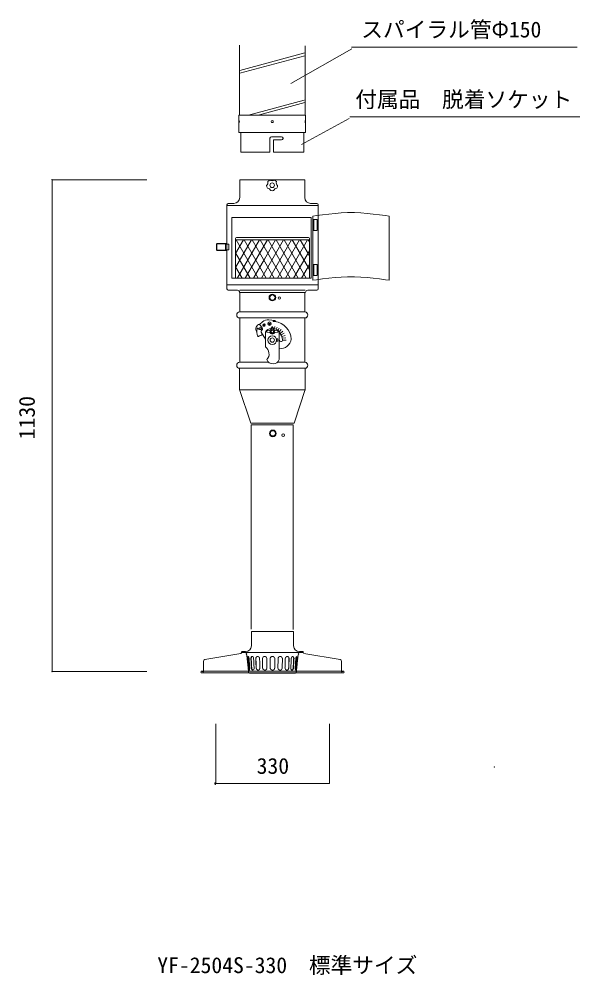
# Model space of a CAD drawing. Units: millimetres, scale not verified. Extents: x -3462 to 3629, y -4334 to 2275.
# Drawn here: x -3462 to 415, y -4334 to 2275 of the extents above; entities that cross this region are included whole.
import ezdxf
from ezdxf.enums import TextEntityAlignment as Align

# ---------------------------------------------------------------- set-up
doc = ezdxf.new("R2010")
doc.units = ezdxf.units.MM
doc.header["$LTSCALE"] = 3
doc.header["$PDMODE"] = 32
doc.header["$PDSIZE"] = 1.5
doc.linetypes.add('DASHED1', pattern=[1.8, 1.2, -0.6])
doc.linetypes.add('LONG_DASHED1', pattern=[7, 6, -1])
doc.layers.add('1-1_NOTE', color=7, linetype='Continuous', lineweight=9)
doc.styles.add('ＭＳ ゴシック', font='')
doc.styles.get('ＭＳ ゴシック').set_extended_font_data('MS Gothic')

msp = doc.modelspace()

# ---------------------------------------------------------------- linework, layer by layer
at = {"layer": '1-1_NOTE'}
for p, q in [((-1937.714, 1614.893), (-1937.714, 2094.893)), ((-1582.881, 1830.348), (-1162.881, 2070.348)), ((-1485.529, 1610.378), (-1485.529, 2090.378)), ((-1163.895, 2081.74), (396.105, 2081.74)), ((-1486.895, 2040.517), (-1936.895, 1920.517)), ((-1486.895, 2020.202), (-1936.895, 1900.202)), ((-1490.657, 1714.356), (-1876.318, 1611.513)), ((-1487.02, 1697.052), (-1801.244, 1613.259)), ((-1943.246, 1611.301), (-1481.246, 1611.301)), ((-1943.246, 1494.301), (-1943.246, 1611.301)), ((-1510.276, 1407.914), (-1180.276, 1587.914)), ((-1481.246, 1611.301), (-1481.246, 1494.301)), ((-1175.087, 1598.362), (414.913, 1598.362)), ((-1943.246, 1586.003), (-1943.246, 1551.839)), ((-1934.246, 1491.301), (-1940.246, 1491.301)), ((-1937.246, 1491.301), (-1487.246, 1491.301)), ((-1929.841, 1490.69), (-1929.841, 1354.19)), ((-1718.044, 1460.453), (-1647.609, 1460.453)), ((-1494.236, 1491.037), (-1494.236, 1354.19)), ((-1490.246, 1491.301), (-1484.246, 1491.301)), ((-1728.044, 1359.19), (-1728.044, 1450.453)), ((-1647.609, 1439.453), (-1704.044, 1439.453)), ((-1704.044, 1359.19), (-1704.044, 1439.453)), ((-1637.609, 1449.453), (-1637.609, 1450.453)), ((-1733.044, 1354.19), (-1929.841, 1354.19)), ((-1699.044, 1354.19), (-1494.236, 1354.19)), ((-3234.279, 1163.714), (-3234.279, -2236.506)), ((-1937.384, 1040.494), (-1937.384, 1163.714)), ((-1937.384, 1163.714), (-1486.778, 1163.714)), ((-1723.468, 1159.494), (-1702.673, 1159.494)), ((-1486.778, 1040.494), (-1486.778, 1163.714)), ((-1486.778, 1135.494), (-1486.778, 1036.499)), ((-2025.278, 409.494), (-2025.278, 991.494)), ((-1977.384, 1000.494), (-2016.278, 1000.494)), ((-1446.778, 1000.494), (-1404.278, 1000.494)), ((-1395.278, 921.645), (-1395.278, 991.494)), ((-2025.315, 986.185), (-1395.315, 986.185)), ((-1443.433, 903.956), (-1991.146, 903.956)), ((-1991.146, 903.956), (-1991.146, 483.956)), ((-1443.433, 903.956), (-1443.433, 483.956)), ((-1431.322, 912.834), (-1431.322, 468.834)), ((-1430.683, 814.153), (-1430.683, 889.153)), ((-1430.683, 874.153), (-1424.683, 874.153)), ((-903.322, 912.834), (-903.322, 468.834)), ((-1424.683, 829.153), (-1430.683, 829.153)), ((-1965.717, 758.092), (-1965.717, 483.956)), ((-1965.717, 749.092), (-1455.717, 749.092)), ((-1855.523, 749.092), (-1965.717, 558.231)), ((-1910.949, 749.092), (-1965.717, 654.231)), ((-1961.585, 747.769), (-1808.585, 483.769)), ((-1959.717, 764.092), (-1461.717, 764.092)), ((-1800.361, 749.143), (-1953.361, 485.143)), ((-1905.4, 748.284), (-1755.4, 484.284)), ((-1745.607, 747.769), (-1898.607, 483.769)), ((-1782.906, 629.536), (-1851.932, 749.092)), ((-1744.672, 749.092), (-1806.518, 641.971)), ((-1643.43, 483.956), (-1796.506, 749.092)), ((-1633.821, 749.092), (-1786.897, 483.956)), ((-1689.246, 749.092), (-1766.176, 615.845)), ((-1588.005, 483.956), (-1741.081, 749.092)), ((-1578.395, 749.092), (-1731.471, 483.956)), ((-1532.579, 483.956), (-1685.655, 749.092)), ((-1522.97, 749.092), (-1676.046, 483.956)), ((-1477.153, 483.956), (-1630.229, 749.092)), ((-1467.544, 749.092), (-1620.62, 483.956)), ((-1455.717, 542.828), (-1574.804, 749.092)), ((-1455.717, 638.828), (-1519.378, 749.092)), ((-1455.717, 734.828), (-1463.952, 749.092)), ((-1455.717, 758.092), (-1455.717, 483.956)), ((-2097.182, 680.088), (-2097.182, 718.488)), ((-2094.782, 680.088), (-2094.782, 718.488)), ((-2092.382, 723.288), (-2029.982, 723.288)), ((-2092.382, 720.888), (-2029.982, 720.888)), ((-2092.382, 677.688), (-2029.982, 677.688)), ((-2092.382, 675.288), (-2029.982, 675.288)), ((-2035.878, 719.806), (-2035.878, 679.006)), ((-2011.878, 719.806), (-2035.878, 719.806)), ((-2035.878, 679.006), (-2011.878, 679.006)), ((-2011.878, 719.806), (-2011.878, 679.006)), ((-1455.717, 673.577), (-1565.194, 483.956)), ((-1865.133, 483.956), (-1965.717, 658.173)), ((-1766.176, 615.845), (-1842.323, 483.956)), ((-1806.518, 641.971), (-1819.101, 620.177)), ((-1698.856, 483.956), (-1782.906, 629.536)), ((-1920.558, 483.956), (-1965.717, 562.173)), ((-1455.717, 577.577), (-1509.769, 483.956)), ((-1430.788, 502.691), (-1430.788, 577.691)), ((-1430.788, 562.691), (-1424.788, 562.691)), ((-1991.146, 483.956), (-1443.433, 483.956)), ((-1424.788, 517.691), (-1430.788, 517.691)), ((-1395.278, 409.494), (-1395.278, 477.645)), ((-1395.278, 436.494), (-2025.278, 436.494)), ((-1953.278, 400.494), (-2016.278, 400.494)), ((-1485.278, 400.494), (-1935.278, 400.494)), ((-1467.278, 400.494), (-1404.278, 400.494)), ((-1936.778, 250.494), (-1936.778, 385.494)), ((-1483.778, 385.494), (-1933.778, 385.494)), ((-1486.778, 250.494), (-1486.778, 385.494)), ((-1483.778, 250.494), (-1939.778, 250.494)), ((-1486.778, 208.494), (-1936.778, 208.494)), ((-1936.778, -97.506), (-1936.778, 208.494)), ((-1486.778, -97.506), (-1486.778, 208.494)), ((-1809.047, 136.493), (-1804.844, 131.634)), ((-1780.678, 181.049), (-1800.8, 163.645)), ((-1800.8, 163.645), (-1794.532, 156.399)), ((-1794.532, 156.399), (-1781.082, 140.849)), ((-1735.25, 170.497), (-1735.371, 167.5)), ((-1735.371, 167.5), (-1732.373, 167.379)), ((-1735.25, 170.497), (-1732.252, 170.376)), ((-1734.886, 195.312), (-1693.501, 190.774)), ((-1732.373, 167.379), (-1732.494, 164.381)), ((-1732.494, 164.381), (-1729.496, 164.261)), ((-1732.132, 173.374), (-1732.252, 170.376)), ((-1732.132, 173.374), (-1729.134, 173.253)), ((-1729.376, 167.258), (-1729.496, 164.261)), ((-1729.376, 167.258), (-1726.378, 167.138)), ((-1729.134, 173.253), (-1729.255, 170.256)), ((-1729.255, 170.256), (-1726.257, 170.135)), ((-1726.257, 170.135), (-1726.378, 167.138)), ((-1711.778, 143.994), (-1711.778, 150.815)), ((-1690.656, 184.958), (-1704.778, 184.316)), ((-1697.553, 136.163), (-1695.225, 149.367)), ((-1693.501, 190.774), (-1693.826, 187.817)), ((-1690.793, 187.955), (-1690.656, 184.958)), ((-1684.353, 130.843), (-1679.176, 145.066)), ((-1673.074, 122.53), (-1664.117, 138.044)), ((-1787.884, 111.052), (-1759.34, 62.133)), ((-1780.768, 129.459), (-1787.233, 121.09)), ((-1759.778, 110.994), (-1759.778, 8.994)), ((-1749.259, 119.831), (-1726.778, 122.831)), ((-1674.296, 119.831), (-1696.778, 122.831)), ((-1664.386, 111.973), (-1650.506, 128.514)), ((-1663.778, 110.994), (-1663.778, -79.506)), ((-1657.787, 100.797), (-1638.758, 116.765)), ((-1650.741, 90.733), (-1629.227, 103.154)), ((-1645.549, 79.599), (-1622.205, 88.095)), ((-1642.369, 67.732), (-1617.905, 72.046)), ((-1682.934, 63.744), (-1674.278, 63.744)), ((-1682.934, 47.244), (-1674.278, 47.244)), ((-1674.278, 63.744), (-1674.278, 47.244)), ((-1641.298, 55.494), (-1616.457, 55.494)), ((-1737.051, -97.506), (-1939.778, -97.506)), ((-1483.778, -97.506), (-1675.682, -97.506)), ((-1749.278, -139.506), (-1942.778, -139.506)), ((-1938.278, -139.506), (-1938.278, -259.506)), ((-1938.248, -286.761), (-1938.248, -140.576)), ((-1486.778, -139.506), (-1749.278, -139.506)), ((-1483.471, -286.749), (-1483.471, -138.793)), ((-1862.86, -512.925), (-1938.248, -286.761)), ((-1934.185, -288.453), (-1482.752, -288.453)), ((-1557.932, -512.89), (-1483.471, -286.749)), ((-1567.431, -519.763), (-1853.373, -519.763)), ((-1857.483, -1944.418), (-1857.483, -530.538)), ((-1856.395, -2058.237), (-1856.395, -1959.099)), ((-1856.132, -1958.672), (-1565.132, -1958.672)), ((-1564.484, -2058.187), (-1564.484, -1959.013)), ((-2177.855, -2154.11), (-1928.602, -2110.837)), ((-1896.395, -2098.237), (-1920.802, -2098.237)), ((-1524.484, -2098.187), (-1501.082, -2098.187)), ((-1243.749, -2154.11), (-1493.002, -2110.837)), ((-2187.802, -2165.933), (-2187.802, -2236.837)), ((-1233.802, -2165.933), (-1233.802, -2236.837)), ((-1221.802, -2233.837), (-2199.802, -2233.837)), ((-2193.802, -2245.837), (-2199.802, -2245.837)), ((-1221.802, -2245.837), (-2199.802, -2245.837)), ((-1227.802, -2245.837), (-1221.802, -2245.837)), ((-2103.277, -3009.8), (-1317.277, -3009.8))]:
    msp.add_line(p, q, dxfattribs=at)
at = {"layer": '1-1_NOTE', "color": 4}
for p, q in [((-3234.279, 1163.714), (-2579.136, 1163.714)), ((-3234.279, -2236.506), (-2579.136, -2236.506)), ((-2103.277, -3009.8), (-2103.277, -2598.431)), ((-1317.277, -3009.8), (-1317.277, -2598.431))]:
    msp.add_line(p, q, dxfattribs=at)
at = {"layer": '1-1_NOTE', "linetype": 'DASHED1'}
for p, q in [((-1424.683, 889.153), (-1424.683, 814.153)), ((-1395.278, 477.645), (-1395.278, 921.645)), ((-1400.683, 814.153), (-1430.683, 814.153)), ((-1430.788, 577.691), (-1400.788, 577.691)), ((-1424.788, 577.691), (-1424.788, 502.691)), ((-1400.788, 577.691), (-1400.788, 502.691)), ((-1400.788, 502.691), (-1430.788, 502.691)), ((-1920.802, -2104.237), (-1920.802, -2098.237)), ((-1884.802, -2104.237), (-1920.802, -2104.237)), ((-1890.275, -2108.95), (-1884.802, -2104.237)), ((-1884.802, -2104.237), (-1536.802, -2104.237)), ((-1531.329, -2108.95), (-1536.802, -2104.237)), ((-1536.802, -2104.237), (-1500.802, -2104.237)), ((-1500.802, -2098.237), (-1500.802, -2104.237)), ((-1891.352, -2116.824), (-1888.294, -2121.411)), ((-1888.336, -2121.415), (-1875.802, -2239.237)), ((-1877.543, -2210.999), (-1881.928, -2148.151)), ((-1874.393, -2210.999), (-1878.778, -2148.151)), ((-1867.885, -2210.323), (-1872.271, -2147.476)), ((-1856.335, -2211.136), (-1859.622, -2148.221)), ((-1854.13, -2211.136), (-1857.417, -2148.221)), ((-1837.853, -2210.167), (-1841.141, -2147.253)), ((-1823.859, -2211.163), (-1826.049, -2148.201)), ((-1822.914, -2210.848), (-1825.104, -2147.886)), ((-1797.45, -2209.959), (-1799.639, -2146.997)), ((-1778.56, -2210.994), (-1779.65, -2148.003)), ((-1749.72, -2147.481), (-1748.63, -2210.472)), ((-1726.552, -2147.738), (-1726.552, -2210.738)), ((-1695.052, -2147.738), (-1695.052, -2210.738)), ((-1671.883, -2147.481), (-1672.974, -2210.472)), ((-1643.043, -2210.994), (-1641.953, -2148.003)), ((-1624.153, -2209.959), (-1621.964, -2146.997)), ((-1598.689, -2210.848), (-1596.5, -2147.886)), ((-1597.744, -2211.163), (-1595.555, -2148.201)), ((-1583.751, -2210.167), (-1580.463, -2147.253)), ((-1567.473, -2211.136), (-1564.186, -2148.221)), ((-1565.268, -2211.136), (-1561.981, -2148.221)), ((-1553.718, -2210.323), (-1549.333, -2147.476)), ((-1547.21, -2210.999), (-1542.825, -2148.151)), ((-1533.259, -2121.334), (-1545.802, -2239.237)), ((-1544.06, -2210.999), (-1539.675, -2148.151)), ((-1530.252, -2116.824), (-1533.31, -2121.411)), ((-1554.802, -2248.237), (-1866.802, -2248.237))]:
    msp.add_line(p, q, dxfattribs=at)
at = {"layer": '1-1_NOTE'}
for points in [[(-1431.322, 912.834), (-1406.465, 916.214), (-1363.608, 921.866), (-1320.751, 927.031), (-1277.894, 931.401), (-1235.037, 934.668), (-1192.179, 936.525), (-1167.322, 936.834), (-1142.465, 936.525), (-1099.608, 934.668), (-1056.751, 931.401), (-1013.894, 927.031), (-971.037, 921.866), (-928.179, 916.214), (-903.322, 912.834)], [(-1431.322, 468.834), (-1406.465, 472.214), (-1363.608, 477.866), (-1320.751, 483.031), (-1277.894, 487.401), (-1235.037, 490.668), (-1192.179, 492.525), (-1167.322, 492.834), (-1142.465, 492.525), (-1099.608, 490.668), (-1056.751, 487.401), (-1013.894, 483.031), (-971.037, 477.866), (-928.179, 472.214), (-903.322, 468.834)], [(-1703.528, 137.385), (-1711.778, 143.994), (-1720.028, 137.385)], [(-1690.793, 187.955), (-1704.914, 187.313), (-1704.778, 184.316)], [(-1749.259, 119.831), (-1749.259, 110.832), (-1726.778, 107.832)], [(-1674.296, 119.831), (-1674.296, 110.832), (-1696.778, 107.832)], [(-1857.483, -530.538), (-1566.483, -530.538), (-1566.483, -1944.752)]]:
    msp.add_lwpolyline(points, dxfattribs=at)
at = {"layer": '1-1_NOTE', "linetype": 'DASHED1'}
msp.add_lwpolyline([(-1430.683, 889.153), (-1400.683, 889.153), (-1400.683, 814.153)], dxfattribs=at)
at = {"layer": '1-1_NOTE'}
msp.add_lwpolyline([(-1763.329, 152.424), (-1760.378, 160.926), (-1766.265, 167.734), (-1775.104, 166.038), (-1778.055, 157.536), (-1772.168, 150.729)], close=True, dxfattribs=at)
for centre, radius in [((-1712.246, 1566.301), 7.5), ((-1713.07, 1126.083), 15.75), ((-1711.376, 349.423), 23), ((-1711.166, 349.385), 18), ((-1663.286, 345.479), 8), ((-1795.768, 134.984), 7.5), ((-1795.768, 134.984), 6), ((-1769.216, 159.231), 4.5), ((-1730.814, 168.817), 12), ((-1711.778, 55.494), 30), ((-1711.778, 115.331), 15), ((-1711.778, 55.494), 15), ((-1711.778, 115.331), 9), ((-1708.376, -589.577), 23), ((-1708.166, -589.615), 18), ((-1636.922, -601.805), 9)]:
    msp.add_circle(centre, radius, dxfattribs=at)
for centre, radius, start, end in [((-1940.246, 1494.301), 3, 180, 270), ((-1718.044, 1450.453), 10, 90, 180), ((-1647.609, 1450.453), 10, 0, 90), ((-1484.246, 1494.301), 3, 270, 0), ((-1647.609, 1449.453), 10, 270, 0), ((-1733.044, 1359.19), 5, 270, 0), ((-1699.044, 1359.19), 5, 180, 270), ((-1770.847, 1144.856), 29.25, 312.17187, 11.82813), ((-1713.07, 1126.083), 38.25, 112.35627, 139.64373), ((-1713.07, 1186.833), 29.25, 240.17187, 299.82813), ((-1713.07, 1126.083), 38.25, 40.35627, 67.64373), ((-1655.294, 1144.856), 29.25, 168.17187, 227.82813), ((-1713.07, 1126.083), 38.25, 184.35627, 211.64373), ((-1748.778, 1076.935), 29.25, 24.17187, 83.82813), ((-1713.07, 1126.083), 38.25, 256.35627, 283.64373), ((-1677.362, 1076.935), 29.25, 96.17187, 155.82813), ((-1713.183, 1126.083), 38.25, 328.35627, 355.64373), ((-1713.07, 1126.083), 38.25, 328.35627, 355.64373), ((-2016.278, 991.494), 9, 90, 180), ((-1977.384, 1040.494), 40, 270, 0), ((-1446.778, 1040.494), 40, 180, 270), ((-1404.278, 991.494), 9, 0, 90), ((-1959.717, 758.092), 6, 90, 180), ((-1461.717, 758.092), 6, 0, 90), ((-2092.382, 718.488), 4.8, 90, 180), ((-2092.382, 680.088), 4.8, 180, 270), ((-2092.382, 718.488), 2.4, 90, 180), ((-2092.382, 680.088), 2.4, 180, 270), ((-2029.982, 718.488), 4.8, 15.93796, 90), ((-2029.982, 718.488), 2.4, 33.31165, 90), ((-2029.982, 680.088), 2.4, 270, 333.20451), ((-2029.982, 680.088), 4.8, 270, 346.97339), ((-2016.278, 409.494), 9, 180, 270), ((-1953.278, 385.494), 15, 0, 90), ((-1467.278, 385.494), 15, 90, 180), ((-1404.278, 409.494), 9, 270, 0), ((-1936.778, 229.494), 21, 90, 270), ((-1486.778, 229.494), 21, 270, 90), ((-1795.768, 134.984), 30, 97.19296, 221.19754), ((-1716.599, 116.323), 101.748, 170.44992, 199.28555), ((-1812.451, 133.549), 4.5, 40.8582, 184.3978), ((-1795.768, 139.484), 12, 225, 40.8582), ((-1787.889, 134.961), 9, 322.30957, 40.8582), ((-1741.427, 135.67), 60, 83.74202, 130.8582), ((-1711.778, 81.827), 56.167, 98.4464, 148.7155), ((-1711.778, 115.331), 18, 23.94843, 156.05156), ((-1711.778, 81.827), 56.167, 31.28448, 81.55359), ((-1711.778, 55.494), 130.5, 2.57289, 82.23984), ((-1808.767, 85.014), 4.5, 178.37778, 260.26373), ((-1808.767, 85.014), 4.5, 260.26373, 299.82397), ((-1842.463, 184.342), 109.221, 289.2178, 305.62424), ((-1780.111, 115.588), 9, 142.30957, 210.26373), ((-1711.778, 115.331), 18, 203.94843, 270), ((-1711.778, 115.331), 18, 270, 336.05156), ((-1711.778, 55.494), 70.5, 0.51668, 47.08981), ((-1794.34, -40.145), 60.076, 319.06517, 54.87869), ((-1653, 70.143), 72.129, 261.40654, 352.99953), ((-1652.529, 56.13), 11.249, 183.23477, 270), ((-1652.529, 56.13), 11.249, 270, 1.22952), ((-1936.778, -118.506), 21, 90, 270), ((-1706.366, -64.276), 45.23, 199.67743, 340.32256), ((-1486.778, -118.506), 21, 270, 90), ((-1931.248, -284.214), 7, 180, 203.82426), ((-1931.248, -285.272), 7, 180, 202.91998), ((-1490.471, -284.224), 7, 335.83337, 0), ((-1490.471, -287.13), 7, 336.52901, 0), ((-1853.373, -509.763), 10, 198.43495, 270), ((-1567.431, -509.763), 10, 270, 341.77492), ((-1935.802, -2101.237), 12, 306.8699, 0), ((-1920.802, -2101.237), 3, 90, 180), ((-1896.395, -2058.237), 40, 270, 0), ((-1896.395, -2058.237), 40, 270, 0), ((-1524.484, -2058.187), 40, 180, 270), ((-1500.802, -2101.237), 3, 0, 90), ((-1485.802, -2101.237), 12, 180, 233.1301), ((-2175.802, -2165.933), 12, 99.84901, 180), ((-1245.802, -2165.933), 12, 0, 80.15099), ((-2199.802, -2239.837), 6, 16.10853, 270), ((-2196.802, -2236.837), 9, 270, 0), ((-1224.802, -2236.837), 9, 180, 270), ((-1221.802, -2239.837), 6, 270, 163.89147)]:
    msp.add_arc(centre, radius, start, end, dxfattribs=at)
at = {"layer": '1-1_NOTE', "linetype": 'LONG_DASHED1'}
msp.add_arc((-1795.768, 139.484), 59.25, 253.48132, 260.26373, dxfattribs=at)
at = {"layer": '1-1_NOTE', "linetype": 'DASHED1'}
for centre, radius, start, end in [((-1886.36, -2113.496), 6, 130.73247, 213.69007), ((-1535.245, -2113.496), 6, 326.30993, 49.26753), ((-1710.802, -2147.738), 15.75, 0, 180), ((-1866.802, -2239.237), 9, 180, 270), ((-1710.802, -2210.738), 15.75, 180, 0), ((-1554.802, -2239.237), 9, 270, 0), ((-2103.277, -3010.506), 6, 90, 270)]:
    msp.add_arc(centre, radius, start, end, dxfattribs=at)
at = {"layer": '1-1_NOTE'}
for centre, start_param, end_param in [((-1943.246, 1566.301), 3.14159265, 6.28318531), ((-1481.246, 1566.301), 0, 3.14159265)]:
    msp.add_ellipse(centre, major_axis=(0, 7.8), ratio=0.5, start_param=start_param, end_param=end_param, dxfattribs=at)
at = {"layer": '1-1_NOTE', "linetype": 'DASHED1'}
for centre, major_axis, ratio, start_param, end_param in [((-1877.108, -2147.814), (-1.099, 15.712), 0.3, 4.71238898, 7.85398163), ((-1873.958, -2147.814), (-1.099, 15.712), 0.3, 0.31807841, 1.57079633), ((-1850.391, -2147.738), (-0.824, 15.728), 0.6, 4.71238898, 7.85398163), ((-1848.186, -2147.738), (-0.824, 15.728), 0.6, 0.08539564, 1.57079633), ((-1813.326, -2147.757), (-0.55, 15.74), 0.8, 0.19277883, 1.57079633), ((-1812.381, -2147.442), (-0.55, 15.74), 0.8, 4.71238898, 7.85398163), ((-1764.69, -2147.742), (-0.275, 15.748), 0.95, 4.71238898, 7.85398163), ((-1656.914, -2147.742), (0.275, 15.748), 0.95, 4.71238898, 7.85398163), ((-1609.223, -2147.442), (0.55, 15.74), 0.8, 4.71238898, 7.85398163), ((-1608.278, -2147.757), (0.55, 15.74), 0.8, 4.71238898, 6.09040648), ((-1571.213, -2147.738), (0.824, 15.728), 0.6, 4.71238898, 7.85398163), ((-1573.418, -2147.738), (0.824, 15.728), 0.6, 4.71238898, 6.19778966), ((-1544.495, -2147.814), (1.099, 15.712), 0.3, 4.71238898, 7.85398163), ((-1547.645, -2147.814), (1.099, 15.712), 0.3, 4.71238898, 5.9651069), ((-1872.714, -2210.661), (1.099, -15.712), 0.3, 4.71238898, 7.85398163), ((-1869.564, -2210.661), (1.099, -15.712), 0.3, 4.71238898, 5.92315697), ((-1847.094, -2210.651), (0.824, -15.728), 0.6, 4.71238898, 7.85398163), ((-1844.889, -2210.651), (0.824, -15.728), 0.6, 4.71238898, 6.13492104), ((-1811.127, -2210.718), (0.55, -15.74), 0.8, 4.71238898, 6.55389338), ((-1810.182, -2210.403), (0.55, -15.74), 0.8, 4.71238898, 7.85398163), ((-1763.59, -2210.733), (0.275, -15.748), 0.95, 4.71238898, 7.85398163), ((-1658.013, -2210.733), (-0.275, -15.748), 0.95, 4.71238898, 7.85398163), ((-1611.421, -2210.403), (-0.55, -15.74), 0.8, 4.71238898, 7.85398163), ((-1610.476, -2210.718), (-0.55, -15.74), 0.8, 6.01247724, 7.85398163), ((-1574.51, -2210.651), (-0.824, -15.728), 0.6, 4.71238898, 7.85398163), ((-1576.715, -2210.651), (-0.824, -15.728), 0.6, 0.14826426, 1.57079633), ((-1548.89, -2210.661), (-1.099, -15.712), 0.3, 4.71238898, 7.85398163), ((-1552.04, -2210.661), (-1.099, -15.712), 0.3, 0.36002834, 1.57079633)]:
    msp.add_ellipse(centre, major_axis=major_axis, ratio=ratio, start_param=start_param, end_param=end_param, dxfattribs=at)
at = {"layer": '1-1_NOTE', "color": 1}
for p in [(-3234.279, 1163.714), (-3234.279, -2236.506), (-176.272, -2896.506), (-2103.277, -3009.8), (-1317.277, -3009.8)]:
    msp.add_point(p, dxfattribs=at)

# ---------------------------------------------------------------- texts
at = {"layer": '1-1_NOTE', "color": 3, "style": 'ＭＳ ゴシック'}
for s, p in [('スパイラル管Φ150', (-1096.539, 2114.944)), ('付属品\u3000脱着ソケット', (-1138.202, 1631.566))]:
    msp.add_text(s, height=110, dxfattribs=at).set_placement(p, align=Align.BOTTOM_LEFT)
at = {"layer": '1-1_NOTE', "style": 'ＭＳ ゴシック'}
msp.add_text('1130', height=110, rotation=90, dxfattribs=at).set_placement((-3320.829, -630.365), align=Align.BOTTOM_LEFT)
for s, p in [('330', (-1820.096, -2976.689)), ('YF-2504S-330\u3000標準サイズ', (-2507.074, -4354.5))]:
    msp.add_text(s, height=110, dxfattribs=at).set_placement(p, align=Align.BOTTOM_LEFT)

doc.saveas('drawing.dxf')
